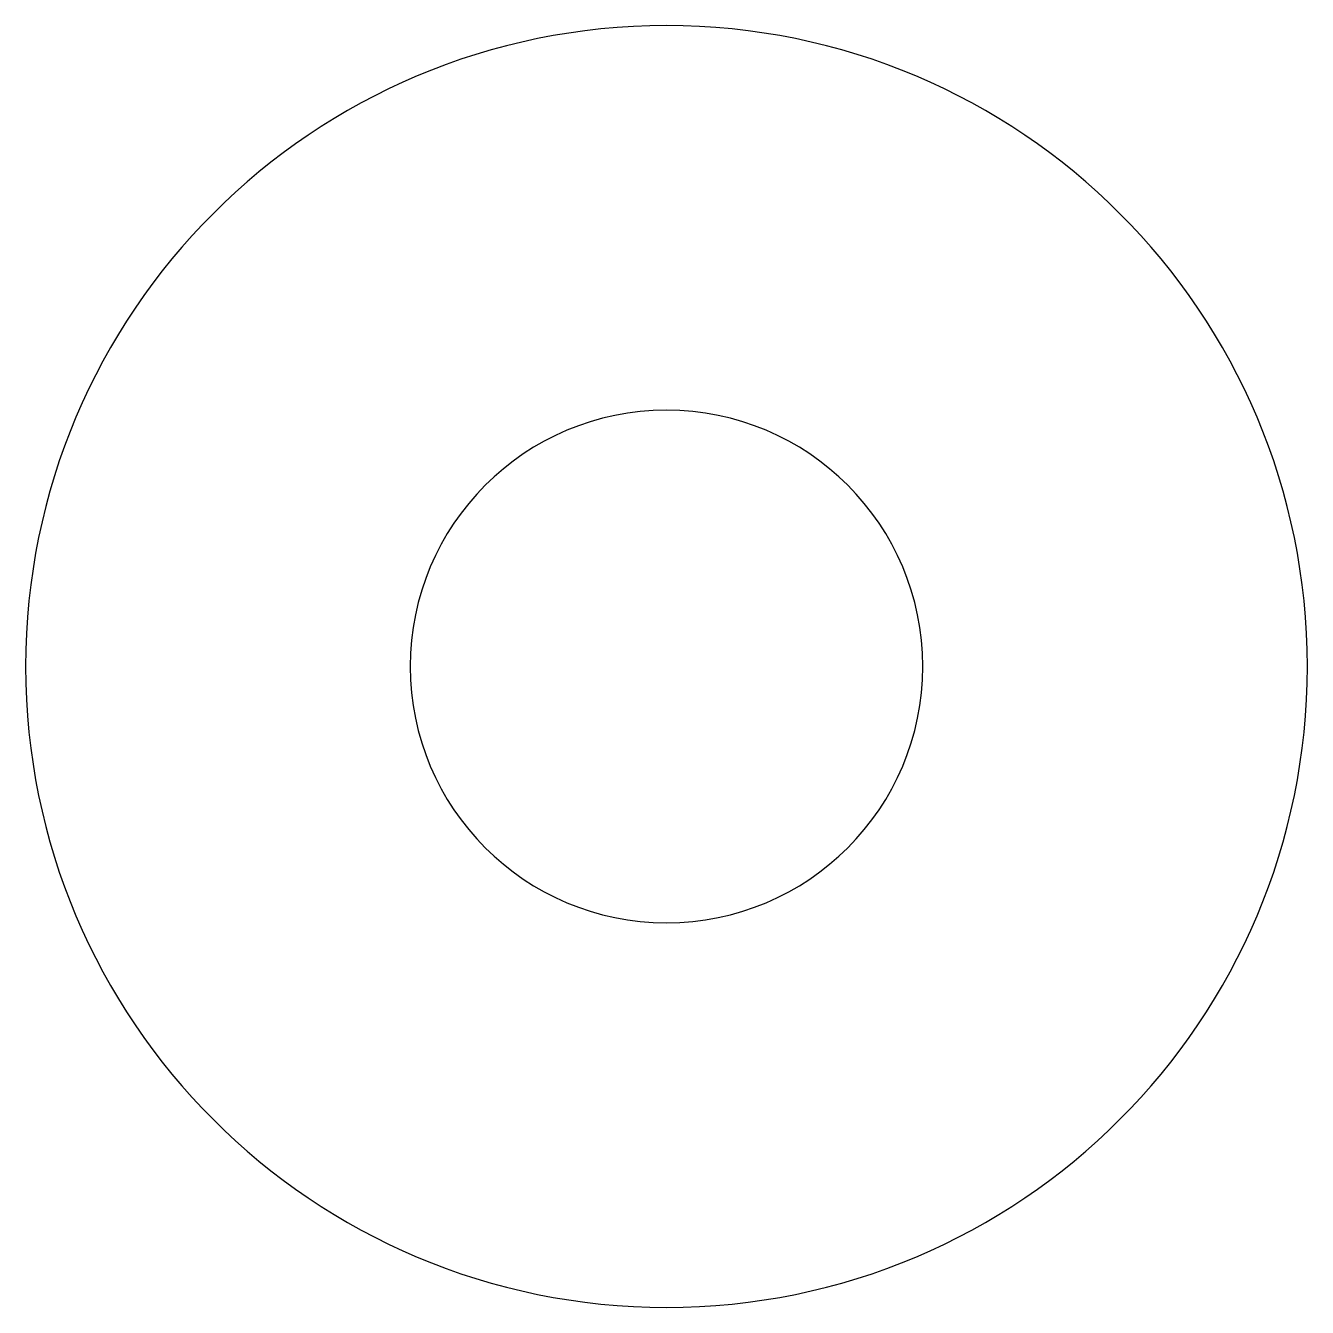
# Model space of a CAD drawing. Header units: metres. Extents: x -50 to 50, y -50 to 50.
import ezdxf

# ---------------------------------------------------------------- set-up
doc = ezdxf.new("R2010")
doc.units = ezdxf.units.M

msp = doc.modelspace()

# ---------------------------------------------------------------- linework, layer by layer
at = {"layer": 'PIECES'}
for radius, start, end in [(50, 90, 180), (50, 0, 90), (20, 90, 180), (20, 0, 90), (50, 180, 270), (20, 180, 270), (50, 270, 360), (20, 270, 360)]:
    msp.add_arc((0, 0), radius, start, end, dxfattribs=at)

doc.saveas('drawing.dxf')
